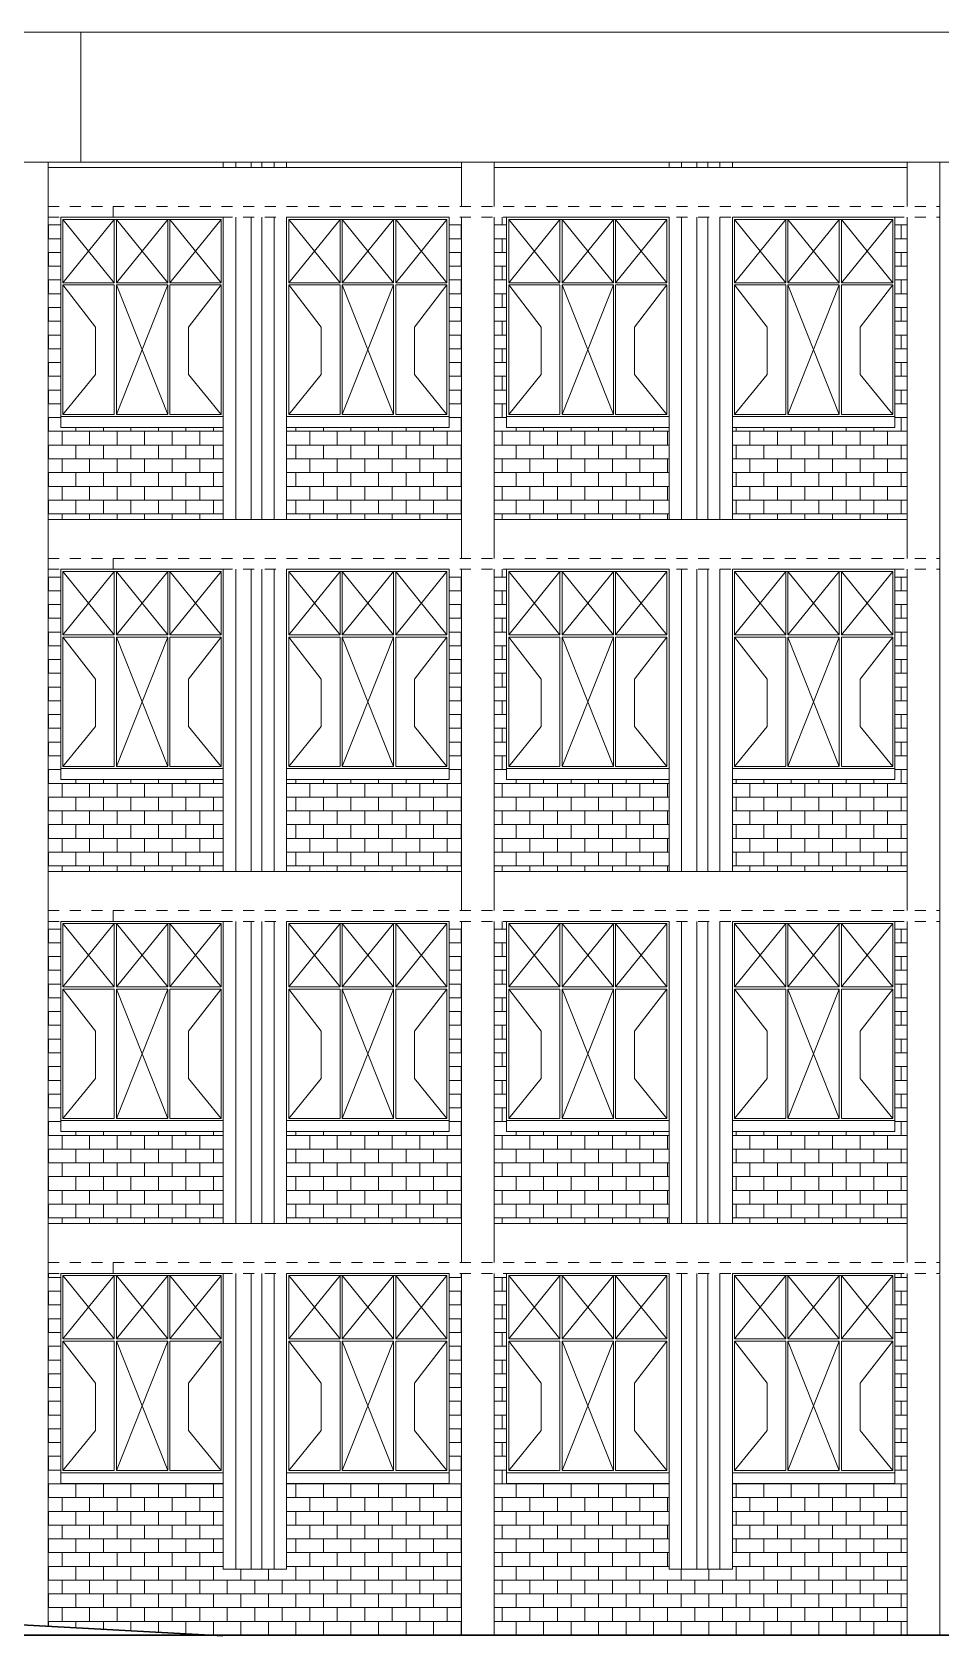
# Model space of a CAD drawing. Header units: millimetres. Extents: x 1898 to 3725, y 783 to 1532.
# Drawn here: x 2336.52 to 2344.91, y 967.4 to 982.21 of the extents above; entities that cross this region are included whole.
import ezdxf

# ---------------------------------------------------------------- set-up
doc = ezdxf.new("R2010")
doc.units = ezdxf.units.MM
doc.linetypes.add('DASHED', pattern=[0.75, 0.5, -0.25])
doc.linetypes.add('DASHED2', pattern=[0.375, 0.25, -0.125])
for name, color, linetype, lineweight in [('CLL LEV.', 15, 'Continuous', 18), ('Dotted', 23, 'DASHED', 15), ('ELEV.1', 7, 'Continuous', 20), ('ELEV.2', 250, 'Continuous', 20), ('ELEV.3', 252, 'Continuous', 20), ('Fixture', 44, 'Continuous', 13), ('PROJ.', 30, 'DASHED2', 15), ('RAMP', 213, 'Continuous', 20), ('Wall', 7, 'Continuous', 30), ('Window', 150, 'Continuous', 15)]:
    doc.layers.add(name, color=color, linetype=linetype, lineweight=lineweight)
pattern_1 = [(0, (2336.6735, 974.45808), (0, 0.127), []), (90, (2336.6735, 974.45808), (-0.254, 2e-17), [0.127, -0.127]), (90, (2336.8005, 974.45808), (-0.254, 2e-17), [-0.127, 0.127])]
pattern_2 = [(0, (2336.6735, 971.20808), (0, 0.127), []), (90, (2336.6735, 971.20808), (-0.254, 2e-17), [0.127, -0.127]), (90, (2336.8005, 971.20808), (-0.254, 2e-17), [-0.127, 0.127])]
pattern_3 = [(0, (2336.6735, 967.95808), (0, 0.127), []), (90, (2336.6735, 967.95808), (-0.254, 2e-17), [0.127, -0.127]), (90, (2336.8005, 967.95808), (-0.254, 2e-17), [-0.127, 0.127])]
pattern_4 = [(0, (2336.6735, 967.40808), (0, 0.127), []), (90, (2336.6735, 967.40808), (-0.254, 2e-17), [0.127, -0.127]), (90, (2336.8005, 967.40808), (-0.254, 2e-17), [-0.127, 0.127])]

# ---------------------------------------------------------------- blocks, each defined once
blk = doc.blocks.new('porch elevation')
at = {"layer": 'RAMP', "lineweight": 30}
blk.add_line((21.626, 0), (18.142, 0.191), dxfattribs=at)
blk = doc.blocks.new('DRTY')
at = {"layer": 'ELEV.1', "color": 251, "ltscale": 0.05}
for p, q in [((-0.115, 3.7), (-0.115, 3.65)), ((0, 3.7), (0, 3.65)), ((0.355, 3.7), (0.355, 3.65)), ((0.47, 3.7), (0.47, 3.65)), ((-0.115, 3.19), (-0.115, 0.4)), ((0, 3.19), (0, 0.4)), ((0.355, 3.19), (0.355, 0.4)), ((0.47, 3.19), (0.47, 0.4)), ((-0.115, -0.06), (-0.115, -2.85)), ((0, -0.06), (0, -2.85)), ((0.355, -0.06), (0.355, -2.85)), ((0.47, -0.06), (0.47, -2.85)), ((-0.115, -3.31), (-0.115, -6.1)), ((0, -3.31), (0, -6.1)), ((0.355, -3.31), (0.355, -6.1)), ((0.47, -3.31), (0.47, -6.1)), ((-0.115, -6.56), (-0.115, -9.29)), ((0, -6.56), (0, -9.29)), ((0.355, -6.56), (0.355, -9.29)), ((0.47, -6.56), (0.47, -9.29)), ((-0.115, -9.29), (-0.115, -9.29)), ((-0.115, -9.29), (0.47, -9.29))]:
    blk.add_line(p, q, dxfattribs=at)
at = {"layer": 'Fixture', "ltscale": 0.05}
for p, q in [((0.113, 3.7), (0.113, 3.65)), ((0.213, 3.7), (0.213, 3.65)), ((0.113, 3.19), (0.113, 0.4)), ((0.213, 3.19), (0.213, 0.4)), ((0.113, -0.06), (0.113, -2.85)), ((0.213, -0.06), (0.213, -2.85)), ((0.113, -3.31), (0.113, -6.1)), ((0.213, -3.31), (0.213, -6.1)), ((0.113, -6.56), (0.113, -9.29)), ((0.213, -6.56), (0.213, -9.29)), ((0.113, -9.29), (0.213, -9.29))]:
    blk.add_line(p, q, dxfattribs=at)
blk = doc.blocks.new('WIN')
at = {"layer": 'CLL LEV.'}
for p, q in [((0, 0), (0, -0.1)), ((1.5, 0), (1.5, -0.1)), ((0, -0.1), (1.5, -0.1))]:
    blk.add_line(p, q, dxfattribs=at)
at = {"layer": 'Dotted', "ltscale": 130}
for p, q in [((0.02, 1.82), (0.493, 1.235)), ((0.02, 1.235), (0.493, 1.82)), ((0.513, 1.82), (0.987, 1.235)), ((0.513, 1.235), (0.987, 1.82)), ((1.007, 1.82), (1.48, 1.235)), ((1.007, 1.235), (1.48, 1.82)), ((0.32, 0.827), (0.02, 1.215)), ((0.513, 1.215), (0.987, 0.02)), ((0.513, 0.02), (0.987, 1.215)), ((1.18, 0.827), (1.48, 1.215)), ((0.32, 0.827), (0.32, 0.389)), ((1.18, 0.827), (1.18, 0.389)), ((0.32, 0.389), (0.02, 0.02)), ((1.18, 0.389), (1.48, 0.02))]:
    blk.add_line(p, q, dxfattribs=at)
at = {"layer": 'Window'}
for p, q in [((0, 1.84), (0, 0)), ((0, 1.84), (1.5, 1.84)), ((0.02, 1.82), (0.02, 1.235)), ((0.02, 1.82), (1.48, 1.82)), ((0.493, 1.82), (0.493, 1.235)), ((0.513, 1.82), (0.513, 1.235)), ((0.987, 1.82), (0.987, 1.235)), ((1.007, 1.82), (1.007, 1.235)), ((1.48, 1.82), (1.48, 1.235)), ((1.5, 1.84), (1.5, 0)), ((0.02, 1.235), (0.493, 1.235)), ((0.02, 1.215), (0.493, 1.215)), ((0.02, 1.215), (0.02, 0.02)), ((0.493, 1.215), (0.493, 0.02)), ((0.513, 1.235), (0.987, 1.235)), ((0.513, 1.215), (0.987, 1.215)), ((0.513, 1.215), (0.513, 0.02)), ((0.987, 1.215), (0.987, 0.02)), ((1.007, 1.235), (1.48, 1.235)), ((1.007, 1.215), (1.48, 1.215)), ((1.007, 1.215), (1.007, 0.02)), ((1.48, 1.215), (1.48, 0.02)), ((0, 0), (1.5, 0)), ((0.02, 0.02), (0.493, 0.02)), ((0.513, 0.02), (0.987, 0.02)), ((1.007, 0.02), (1.48, 0.02))]:
    blk.add_line(p, q, dxfattribs=at)

msp = doc.modelspace()

# ---------------------------------------------------------------- hatches: boundary and pattern name
at = {"layer": 'ELEV.3', "linetype": 'Continuous', "lineweight": 13}
h = msp.add_hatch(dxfattribs=at)
h.set_pattern_fill('BRICK,_O', color=256, scale=0.02)
h.set_pattern_definition(pattern_1)
h.paths.add_polyline_path([(2338.2885, 978.5581), (2336.7885, 978.5581), (2336.7885, 978.6581), (2336.7885, 980.4981), (2336.6735, 980.4981), (2336.6735, 977.7081), (2338.2885, 977.7081)])
h = msp.add_hatch(dxfattribs=at)
h.set_pattern_fill('BRICK,_O', color=256, scale=0.02)
h.set_pattern_definition(pattern_1)
h.paths.add_polyline_path([(2340.4885, 980.4981), (2340.3735, 980.4981), (2340.3735, 978.6581), (2340.3735, 978.5581), (2338.8735, 978.5581), (2338.8735, 977.7081), (2340.4885, 977.7081)])
h = msp.add_hatch(dxfattribs=at)
h.set_pattern_fill('BRICK,_O', color=256, scale=0.02)
h.set_pattern_definition(pattern_1)
h.paths.add_polyline_path([(2342.4035, 978.5581), (2340.9035, 978.5581), (2340.9035, 978.6581), (2340.9035, 980.4981), (2340.7885, 980.4981), (2340.7885, 977.7081), (2342.4035, 977.7081)])
h = msp.add_hatch(dxfattribs=at)
h.set_pattern_fill('BRICK,_O', color=256, scale=0.02)
h.set_pattern_definition(pattern_1)
h.paths.add_polyline_path([(2344.6035, 980.4981), (2344.4885, 980.4981), (2344.4885, 978.6581), (2344.4885, 978.5581), (2342.9885, 978.5581), (2342.9885, 977.7081), (2344.6035, 977.7081)])
h = msp.add_hatch(dxfattribs=at)
h.set_pattern_fill('BRICK,_O', color=256, scale=0.02)
h.set_pattern_definition(pattern_2)
h.paths.add_polyline_path([(2338.2885, 975.3081), (2336.7885, 975.3081), (2336.7885, 975.4081), (2336.7885, 977.2481), (2336.6735, 977.2481), (2336.6735, 974.4581), (2338.2885, 974.4581)])
h = msp.add_hatch(dxfattribs=at)
h.set_pattern_fill('BRICK,_O', color=256, scale=0.02)
h.set_pattern_definition(pattern_2)
h.paths.add_polyline_path([(2340.4885, 977.2481), (2340.3735, 977.2481), (2340.3735, 975.4081), (2340.3735, 975.3081), (2338.8735, 975.3081), (2338.8735, 974.4581), (2340.4885, 974.4581)])
h = msp.add_hatch(dxfattribs=at)
h.set_pattern_fill('BRICK,_O', color=256, scale=0.02)
h.set_pattern_definition(pattern_2)
h.paths.add_polyline_path([(2342.4035, 975.3081), (2340.9035, 975.3081), (2340.9035, 975.4081), (2340.9035, 977.2481), (2340.7885, 977.2481), (2340.7885, 974.4581), (2342.4035, 974.4581)])
h = msp.add_hatch(dxfattribs=at)
h.set_pattern_fill('BRICK,_O', color=256, scale=0.02)
h.set_pattern_definition(pattern_2)
h.paths.add_polyline_path([(2344.6035, 977.2481), (2344.4885, 977.2481), (2344.4885, 975.4081), (2344.4885, 975.3081), (2342.9885, 975.3081), (2342.9885, 974.4581), (2344.6035, 974.4581)])
h = msp.add_hatch(dxfattribs=at)
h.set_pattern_fill('BRICK,_O', color=256, scale=0.02)
h.set_pattern_definition(pattern_3)
h.paths.add_polyline_path([(2338.2885, 972.0581), (2336.7885, 972.0581), (2336.7885, 972.1581), (2336.7885, 973.9981), (2336.6735, 973.9981), (2336.6735, 971.2081), (2338.2885, 971.2081)])
h = msp.add_hatch(dxfattribs=at)
h.set_pattern_fill('BRICK,_O', color=256, scale=0.02)
h.set_pattern_definition(pattern_3)
h.paths.add_polyline_path([(2340.4885, 973.9981), (2340.3735, 973.9981), (2340.3735, 972.1581), (2340.3735, 972.0581), (2338.8735, 972.0581), (2338.8735, 971.2081), (2340.4885, 971.2081)])
h = msp.add_hatch(dxfattribs=at)
h.set_pattern_fill('BRICK,_O', color=256, scale=0.02)
h.set_pattern_definition(pattern_3)
h.paths.add_polyline_path([(2342.4035, 972.0581), (2340.9035, 972.0581), (2340.9035, 972.1581), (2340.9035, 973.9981), (2340.7885, 973.9981), (2340.7885, 971.2081), (2342.4035, 971.2081)])
h = msp.add_hatch(dxfattribs=at)
h.set_pattern_fill('BRICK,_O', color=256, scale=0.02)
h.set_pattern_definition(pattern_3)
h.paths.add_polyline_path([(2344.6035, 973.9981), (2344.4885, 973.9981), (2344.4885, 972.1581), (2344.4885, 972.0581), (2342.9885, 972.0581), (2342.9885, 971.2081), (2344.6035, 971.2081)])
at = {"layer": 'ELEV.3'}
h = msp.add_hatch(dxfattribs=at)
h.set_pattern_fill('BRICK,_O', color=256, scale=0.02)
h.set_pattern_definition(pattern_4)
h.paths.add_polyline_path([(2340.4885, 970.7481), (2340.3735, 970.7481), (2340.3735, 968.9081), (2340.3735, 968.8081), (2338.8735, 968.8081), (2338.8735, 968.0181), (2338.2885, 968.0181), (2338.2885, 968.8081), (2336.7885, 968.8081), (2336.7885, 968.9081), (2336.7885, 970.7481), (2336.6735, 970.7481), (2336.6735, 967.4894), (2338.1562, 967.4081), (2340.4885, 967.4081)])
h = msp.add_hatch(dxfattribs=at)
h.set_pattern_fill('BRICK,_O', color=256, scale=0.02)
h.set_pattern_definition(pattern_4)
h.paths.add_polyline_path([(2344.6035, 970.7481), (2344.4885, 970.7481), (2344.4885, 968.9081), (2344.4885, 968.8081), (2342.9885, 968.8081), (2342.9885, 968.0181), (2342.4035, 968.0181), (2342.4035, 968.8081), (2340.9035, 968.8081), (2340.9035, 968.9081), (2340.9035, 970.7481), (2340.7885, 970.7481), (2340.7885, 967.4081), (2344.6035, 967.4081)])

# ---------------------------------------------------------------- linework, layer by layer
at = {"layer": 'ELEV.2', "linetype": 'Continuous', "lineweight": 13}
for p, q in [((2319.6135, 982.2081), (2336.9735, 982.2081)), ((2336.9735, 982.2081), (2336.9735, 981.0081)), ((2319.6135, 981.0081), (2336.9735, 981.0081)), ((2336.6735, 981.0081), (2336.6735, 967.4894))]:
    msp.add_line(p, q, dxfattribs=at)
at = {"layer": 'ELEV.3', "linetype": 'Continuous', "lineweight": 13}
for p, q in [((2336.9735, 982.2081), (2345.266, 982.2081)), ((2336.9735, 981.0081), (2345.266, 981.0081)), ((2340.4885, 981.0081), (2340.4885, 980.5981)), ((2340.7885, 981.0081), (2340.7885, 980.5981)), ((2344.6035, 981.0081), (2344.6035, 980.5981)), ((2344.9035, 981.0081), (2344.9035, 980.5881)), ((2336.6735, 980.9581), (2340.4885, 980.9581)), ((2340.7885, 980.9581), (2344.6035, 980.9581)), ((2340.4885, 980.4981), (2340.4885, 977.3481)), ((2340.7885, 980.4981), (2340.7885, 977.3481)), ((2344.6035, 980.4981), (2344.6035, 977.3481)), ((2344.9035, 980.4981), (2344.9035, 977.3381)), ((2336.6735, 977.7081), (2340.4885, 977.7081)), ((2340.7885, 977.7081), (2344.6035, 977.7081)), ((2340.4885, 977.2481), (2340.4885, 974.0981)), ((2340.7885, 977.2481), (2340.7885, 974.0981)), ((2344.6035, 977.2481), (2344.6035, 974.0981)), ((2344.9035, 977.2481), (2344.9035, 974.0881)), ((2336.6735, 974.4581), (2340.4885, 974.4581)), ((2340.7885, 974.4581), (2344.6035, 974.4581)), ((2340.4885, 973.9981), (2340.4885, 970.8481)), ((2340.7885, 973.9981), (2340.7885, 970.8481)), ((2344.6035, 973.9981), (2344.6035, 970.8481)), ((2344.9035, 973.9981), (2344.9035, 970.8381)), ((2336.6735, 971.2081), (2340.4885, 971.2081)), ((2340.7885, 971.2081), (2344.6035, 971.2081)), ((2340.4885, 970.7481), (2340.4885, 967.4081)), ((2340.7885, 970.7481), (2340.7885, 967.4081)), ((2344.6035, 970.7481), (2344.6035, 967.4081)), ((2344.9035, 970.7381), (2344.9035, 967.4081))]:
    msp.add_line(p, q, dxfattribs=at)
at = {"layer": 'PROJ.', "ltscale": 0.002}
for p, q in [((2336.6735, 980.5981), (2344.9035, 980.5981)), ((2336.6735, 980.4981), (2344.9035, 980.4981)), ((2336.6735, 977.3481), (2344.9035, 977.3481)), ((2336.6735, 977.2481), (2344.9035, 977.2481)), ((2336.6735, 974.0981), (2344.9035, 974.0981)), ((2336.6735, 973.9981), (2344.9035, 973.9981)), ((2336.6735, 970.8481), (2344.9035, 970.8481)), ((2336.6735, 970.7481), (2344.9035, 970.7481))]:
    msp.add_line(p, q, dxfattribs=at)
at = {"layer": 'PROJ.'}
for p, q in [((2337.2735, 980.5981), (2337.2735, 980.4981)), ((2344.9035, 980.5981), (2344.9035, 980.4981)), ((2337.2735, 977.3481), (2337.2735, 977.2481)), ((2344.9035, 977.3481), (2344.9035, 977.2481)), ((2337.2735, 974.0981), (2337.2735, 973.9981)), ((2344.9035, 974.0981), (2344.9035, 973.9981)), ((2337.2735, 970.8481), (2337.2735, 970.7481)), ((2344.9035, 970.8481), (2344.9035, 970.7481))]:
    msp.add_line(p, q, dxfattribs=at)
at = {"layer": 'Wall'}
msp.add_line((2270.4577, 967.4081), (2384.292, 967.4081), dxfattribs=at)

# ---------------------------------------------------------------- block references
at = {"layer": 'ELEV.2', "xscale": -1}
for p in [(2338.7585, 977.3081), (2342.8735, 977.3081)]:
    msp.add_blockref('DRTY', p, dxfattribs=at)
at = {"layer": 'ELEV.2'}
msp.add_blockref('porch elevation', (2316.6584, 967.401), dxfattribs=at)
at = {"layer": 'Window'}
for p in [(2336.7885, 978.6581), (2338.8735, 978.6581), (2340.9035, 978.6581), (2342.9885, 978.6581), (2336.7885, 975.4081), (2338.8735, 975.4081), (2340.9035, 975.4081), (2342.9885, 975.4081), (2336.7885, 972.1581), (2338.8735, 972.1581), (2340.9035, 972.1581), (2342.9885, 972.1581), (2336.7885, 968.9081), (2338.8735, 968.9081), (2340.9035, 968.9081), (2342.9885, 968.9081)]:
    msp.add_blockref('WIN', p, dxfattribs=at)

doc.saveas('drawing.dxf')
